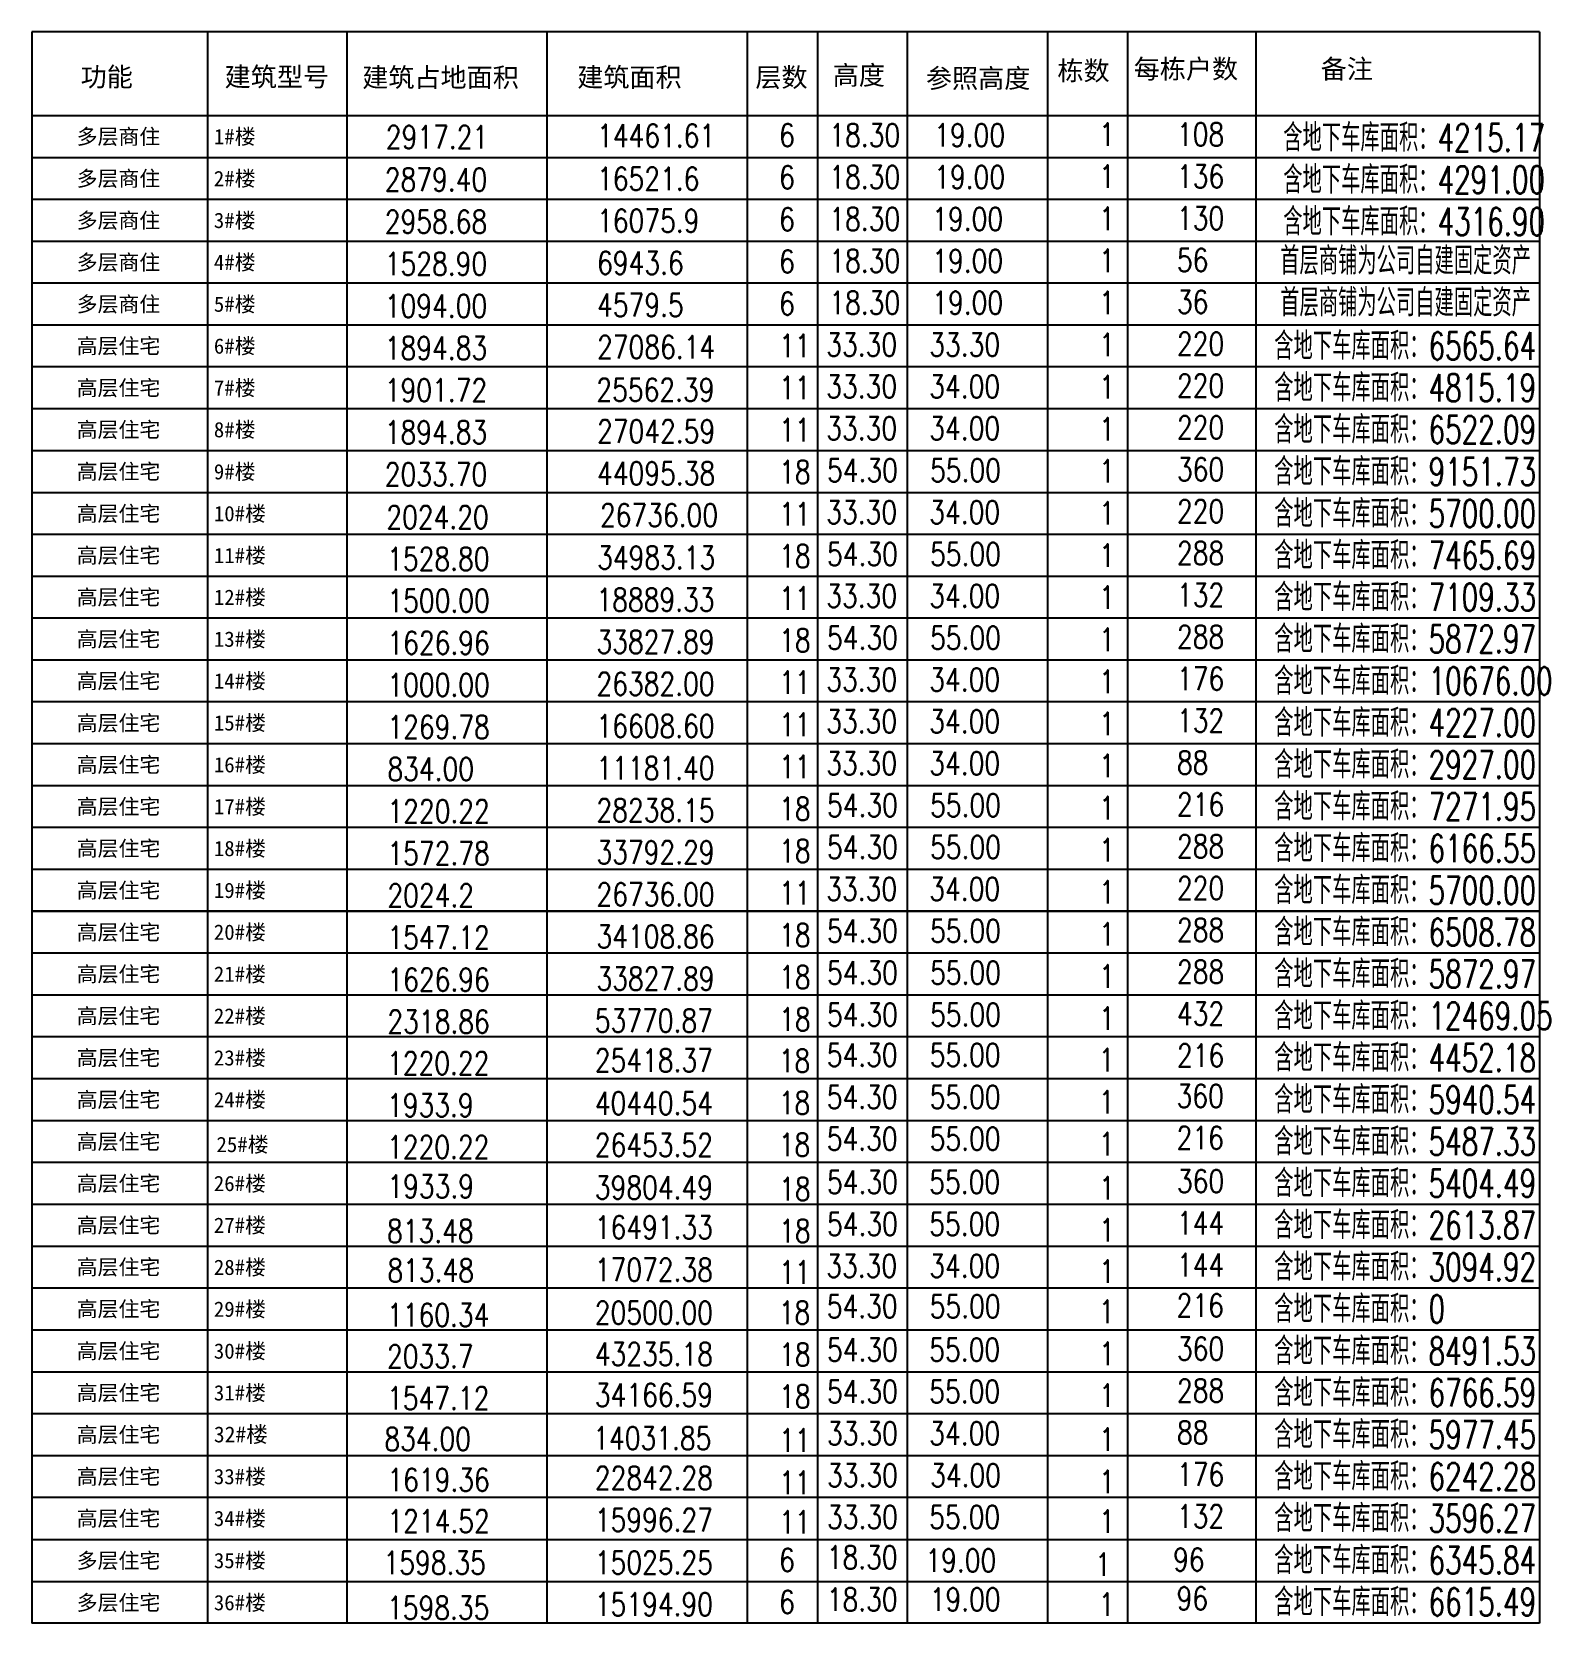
# Model space of a CAD drawing. Header units: inches. Extents: x 7 to 176, y 6 to 183.
import ezdxf

# ---------------------------------------------------------------- set-up
doc = ezdxf.new("R2010")
doc.units = ezdxf.units.IN
doc.header["$MEASUREMENT"] = 0
doc.linetypes.add('CENTERX2', pattern=[4, 2.5, -0.5, 0.5, -0.5])
doc.layers.add('建筑明细表文字', color=20, linetype='CENTERX2', lineweight=18)
doc.layers.add('建筑明细表网格', color=40, linetype='Continuous')
doc.styles.add('-黑体', font='simhei.ttf', dxfattribs={"width": 0.8})
doc.styles.add('HZ', font='simplex.shx', dxfattribs={"width": 0.7, "bigfont": 'hztxt.shx'})

msp = doc.modelspace()

# ---------------------------------------------------------------- linework, layer by layer
at = {"layer": '建筑明细表网格'}
for p, q in [((174.35, 182.54), (6.96, 182.54)), ((6.96, 182.54), (6.96, 5.82)), ((26.45, 182.54), (26.45, 5.82)), ((41.93, 182.54), (41.93, 5.82)), ((64.15, 182.54), (64.15, 5.82)), ((86.38, 182.54), (86.38, 5.82)), ((94.2, 182.54), (94.2, 5.82)), ((104.16, 182.54), (104.16, 5.82)), ((119.71, 182.54), (119.71, 5.82)), ((128.62, 182.54), (128.62, 5.82)), ((142.85, 182.54), (142.85, 5.82)), ((174.35, 182.54), (174.35, 5.82)), ((174.35, 173.23), (6.96, 173.23)), ((174.35, 173.23), (6.96, 173.23)), ((174.35, 168.56), (6.96, 168.56)), ((174.35, 168.56), (6.96, 168.56)), ((174.35, 163.92), (6.96, 163.92)), ((174.35, 159.27), (6.96, 159.27)), ((174.35, 159.27), (6.96, 159.27)), ((174.35, 154.62), (6.96, 154.62)), ((174.35, 154.62), (6.96, 154.62)), ((174.35, 149.97), (6.96, 149.97)), ((174.35, 149.97), (6.96, 149.97)), ((174.35, 145.32), (6.96, 145.32)), ((174.35, 140.67), (6.96, 140.67)), ((174.35, 136.02), (6.96, 136.02)), ((174.35, 131.36), (6.96, 131.36)), ((174.35, 131.36), (6.96, 131.36)), ((174.35, 131.36), (6.96, 131.36)), ((174.35, 126.71), (6.96, 126.71)), ((174.35, 122.06), (6.96, 122.06)), ((174.35, 117.41), (6.96, 117.41)), ((174.35, 112.76), (6.96, 112.76)), ((174.35, 108.12), (6.96, 108.12)), ((174.35, 103.47), (6.96, 103.47)), ((174.35, 98.82), (6.96, 98.82)), ((174.35, 94.17), (6.96, 94.17)), ((174.35, 89.52), (6.96, 89.52)), ((174.35, 89.52), (6.96, 89.52)), ((174.35, 89.52), (6.96, 89.52)), ((174.35, 84.87), (6.96, 84.87)), ((174.35, 84.86), (6.96, 84.86)), ((174.35, 80.21), (6.96, 80.21)), ((174.35, 75.57), (6.96, 75.57)), ((174.35, 75.57), (6.96, 75.57)), ((174.35, 75.57), (6.96, 75.57)), ((174.35, 75.57), (6.96, 75.57)), ((174.35, 75.57), (6.96, 75.57)), ((174.35, 70.92), (6.96, 70.92)), ((174.35, 66.27), (6.96, 66.27)), ((174.35, 61.62), (6.96, 61.62)), ((174.35, 56.97), (6.96, 56.97)), ((174.35, 52.32), (6.96, 52.32)), ((174.35, 47.66), (6.96, 47.66)), ((174.35, 47.66), (6.96, 47.66)), ((174.35, 43.01), (6.96, 43.01)), ((174.35, 38.36), (6.96, 38.36)), ((174.35, 33.71), (6.96, 33.71)), ((174.35, 33.71), (6.96, 33.71)), ((174.35, 29.06), (6.96, 29.06)), ((174.35, 24.41), (6.96, 24.41)), ((174.35, 19.77), (6.96, 19.77)), ((174.35, 15.09), (6.96, 15.09)), ((174.35, 10.42), (6.96, 10.42)), ((174.35, 5.82), (6.96, 5.82)), ((174.35, 5.82), (6.96, 5.82))]:
    msp.add_line(p, q, dxfattribs=at)

# ---------------------------------------------------------------- texts
at = {"layer": '建筑明细表文字', "style": '-黑体'}
for s, height, p in [('功能', 2.125, (12.38, 176.48)), ('建筑型号', 2.125, (28.37, 176.48)), ('建筑占地面积', 2.125, (43.64, 176.41)), ('建筑面积', 2.125, (67.51, 176.44)), ('层数', 2.125, (87.29, 176.43)), ('高度', 2.125, (95.88, 176.66)), ('参照高度', 2.125, (106.23, 176.32)), ('栋数', 2.125, (120.83, 177.16)), ('每栋户数', 2.125, (129.3, 177.36)), ('备注', 2.125, (150.06, 177.36)), ('多层商住', 1.7, (11.94, 170.06)), ('1#楼', 1.7, (27.17, 170.06)), ('多层商住', 1.7, (11.94, 165.4)), ('2#楼', 1.7, (27.17, 165.4)), ('多层商住', 1.7, (11.94, 160.75)), ('3#楼', 1.7, (27.17, 160.75)), ('多层商住', 1.7, (11.94, 156.1)), ('4#楼', 1.7, (27.17, 156.1)), ('多层商住', 1.7, (11.94, 151.45)), ('5#楼', 1.7, (27.17, 151.45)), ('高层住宅', 1.7, (11.94, 146.8)), ('6#楼', 1.7, (27.17, 146.8)), ('高层住宅', 1.7, (11.94, 142.15)), ('7#楼', 1.7, (27.17, 142.15)), ('高层住宅', 1.7, (11.94, 137.51)), ('8#楼', 1.7, (27.17, 137.51)), ('高层住宅', 1.7, (11.94, 132.86)), ('9#楼', 1.7, (27.17, 132.84)), ('高层住宅', 1.7, (11.94, 128.19)), ('10#楼', 1.7, (27.17, 128.19)), ('高层住宅', 1.7, (11.94, 123.54)), ('11#楼', 1.7, (27.17, 123.54)), ('高层住宅', 1.7, (11.94, 118.9)), ('12#楼', 1.7, (27.17, 118.9)), ('高层住宅', 1.7, (11.94, 114.25)), ('13#楼', 1.7, (27.17, 114.25)), ('高层住宅', 1.7, (11.94, 109.6)), ('14#楼', 1.7, (27.17, 109.6)), ('高层住宅', 1.7, (11.94, 104.93)), ('15#楼', 1.7, (27.17, 104.95)), ('高层住宅', 1.7, (11.94, 100.3)), ('16#楼', 1.7, (27.17, 100.3)), ('高层住宅', 1.7, (11.94, 95.65)), ('17#楼', 1.7, (27.17, 95.65)), ('高层住宅', 1.7, (11.94, 91)), ('18#楼', 1.7, (27.17, 91)), ('高层住宅', 1.7, (11.94, 86.35)), ('19#楼', 1.7, (27.17, 86.35)), ('高层住宅', 1.7, (11.94, 81.69)), ('20#楼', 1.7, (27.17, 81.71)), ('高层住宅', 1.7, (11.94, 77.05)), ('21#楼', 1.7, (27.17, 77.05)), ('高层住宅', 1.7, (11.94, 72.4)), ('22#楼', 1.7, (27.17, 72.4)), ('高层住宅', 1.7, (11.94, 67.75)), ('23#楼', 1.7, (27.17, 67.75)), ('高层住宅', 1.7, (11.94, 63.1)), ('24#楼', 1.7, (27.17, 63.1)), ('高层住宅', 1.7, (11.94, 58.44)), ('25#楼', 1.7, (27.46, 58.13)), ('高层住宅', 1.7, (11.94, 53.8)), ('26#楼', 1.7, (27.17, 53.8)), ('高层住宅', 1.7, (11.94, 49.16)), ('27#楼', 1.7, (27.17, 49.16)), ('高层住宅', 1.7, (11.94, 44.51)), ('28#楼', 1.7, (27.17, 44.49)), ('高层住宅', 1.7, (11.94, 39.86)), ('29#楼', 1.7, (27.17, 39.84)), ('高层住宅', 1.7, (11.94, 35.19)), ('30#楼', 1.7, (27.17, 35.19)), ('高层住宅', 1.7, (11.94, 30.55)), ('31#楼', 1.7, (27.17, 30.55)), ('高层住宅', 1.7, (11.94, 25.9)), ('32#楼', 1.763, (27.17, 25.9)), ('高层住宅', 1.7, (11.94, 21.25)), ('33#楼', 1.7, (27.17, 21.25)), ('高层住宅', 1.7, (11.94, 16.6)), ('34#楼', 1.7, (27.17, 16.6)), ('多层住宅', 1.7, (11.94, 11.92)), ('35#楼', 1.7, (27.17, 11.92)), ('多层住宅', 1.7, (11.94, 7.25)), ('36#楼', 1.7, (27.17, 7.25))]:
    msp.add_text(s, height=height, rotation=360, dxfattribs=at).set_placement(p)
at = {"layer": '建筑明细表文字', "style": 'HZ', "width": 0.8}
for s, p in [('2917.21', (46.26, 169.57)), ('14461.61', (69.72, 169.73)), ('6', (89.93, 169.79)), ('18.30', (95.5, 169.79)), ('19.00', (107.15, 169.79)), ('1', (125.45, 169.88)), ('108', (134.1, 169.88)), ('2879.40', (46.15, 164.85)), ('16521.6', (69.72, 164.95)), ('18.30', (95.5, 165.13)), ('19.00', (107.15, 165.13)), ('136', (134.1, 165.22)), ('2958.68', (46.15, 160.17)), ('16075.9', (69.72, 160.28)), ('18.30', (95.5, 160.48)), ('19.00', (106.93, 160.48)), ('130', (134.1, 160.57)), ('1528.90', (46.15, 155.5)), ('6943.6', (69.72, 155.6)), ('18.30', (95.5, 155.83)), ('19.00', (106.93, 155.83)), ('56', (134.1, 155.92)), ('36', (134.1, 151.27)), ('1094.00', (46.15, 150.82)), ('4579.5', (69.72, 150.93)), ('18.30', (95.5, 151.18)), ('19.00', (106.93, 151.18)), ('1894.83', (46.15, 146.15)), ('27086.14', (69.72, 146.25)), ('33.30', (95.16, 146.53)), ('33.30', (106.6, 146.53)), ('220', (134.1, 146.62)), ('1901.72', (46.15, 141.47)), ('25562.39', (69.64, 141.51)), ('33.30', (95.16, 141.88)), ('34.00', (106.6, 141.88)), ('220', (134.1, 141.98)), ('33.30', (95.16, 137.23)), ('34.00', (106.6, 137.23)), ('220', (134.1, 137.33)), ('1894.83', (46.15, 136.8)), ('27042.59', (69.72, 136.9)), ('2033.70', (46.15, 132.12)), ('44095.38', (69.72, 132.23)), ('54.30', (95.25, 132.58)), ('55.00', (106.69, 132.58)), ('360', (134.1, 132.68)), ('2024.20', (46.32, 127.36)), ('26736.00', (70.04, 127.59)), ('33.30', (95.16, 127.92)), ('34.00', (106.6, 127.92)), ('220', (134.1, 128.03)), ('54.30', (95.25, 123.27)), ('55.00', (106.69, 123.27)), ('288', (134.1, 123.38)), ('1528.80', (46.41, 122.73)), ('34983.13', (69.72, 122.88)), ('1500.00', (46.44, 118.09)), ('18889.33', (69.65, 118.2)), ('33.30', (95.16, 118.62)), ('34.00', (106.6, 118.62)), ('132', (134.1, 118.73)), ('1626.96', (46.44, 113.41)), ('33827.89', (69.65, 113.52)), ('54.30', (95.25, 113.97)), ('55.00', (106.69, 113.97)), ('288', (134.1, 114.08)), ('26382.00', (69.65, 108.85)), ('33.30', (95.16, 109.32)), ('34.00', (106.6, 109.32)), ('176', (134.1, 109.43)), ('1000.00', (46.44, 108.74)), ('1269.78', (46.44, 104.06)), ('16608.60', (69.65, 104.17)), ('33.30', (95.16, 104.68)), ('34.00', (106.6, 104.68)), ('132', (134.1, 104.78)), ('33.30', (95.16, 100.03)), ('34.00', (106.6, 100.03)), ('88', (134.1, 100.12)), ('834.00', (46.44, 99.39)), ('11181.40', (69.65, 99.5)), ('1220.22', (46.44, 94.71)), ('28238.15', (69.65, 94.82)), ('54.30', (95.25, 95.38)), ('55.00', (106.69, 95.38)), ('216', (134.1, 95.47)), ('1572.78', (46.44, 90.04)), ('33792.29', (69.65, 90.15)), ('54.30', (95.25, 90.73)), ('55.00', (106.69, 90.73)), ('288', (134.1, 90.82)), ('33.30', (95.16, 86.08)), ('34.00', (106.6, 86.08)), ('220', (134.1, 86.17)), ('2024.2', (46.44, 85.36)), ('26736.00', (69.65, 85.47)), ('1547.12', (46.44, 80.69)), ('34108.86', (69.65, 80.8)), ('54.30', (95.25, 81.43)), ('55.00', (106.69, 81.43)), ('288', (134.1, 81.53)), ('1626.96', (46.44, 76.01)), ('33827.89', (69.65, 76.12)), ('54.30', (95.25, 76.78)), ('55.00', (106.69, 76.78)), ('288', (134.1, 76.88)), ('54.30', (95.25, 72.13)), ('55.00', (106.69, 72.13)), ('432', (134.1, 72.23)), ('2318.86', (46.44, 71.34)), ('53770.87', (69.47, 71.45)), ('1220.22', (46.4, 66.73)), ('25418.37', (69.47, 67.05)), ('54.30', (95.22, 67.65)), ('55.00', (106.65, 67.65)), ('216', (134.1, 67.59)), ('54.30', (95.22, 62.98)), ('55.00', (106.65, 62.98)), ('360', (134.06, 63.09)), ('1933.9', (46.4, 62.06)), ('40440.54', (69.47, 62.28)), ('26453.52', (69.47, 57.64)), ('54.30', (95.22, 58.34)), ('55.00', (106.65, 58.34)), ('216', (134.06, 58.44)), ('1220.22', (46.4, 57.41)), ('1933.9', (46.44, 53.05)), ('39804.49', (69.47, 52.92)), ('54.30', (95.25, 53.53)), ('55.00', (106.6, 53.53)), ('360', (134.1, 53.63)), ('54.30', (95.25, 48.87)), ('55.00', (106.6, 48.87)), ('144', (134.1, 48.98)), ('813.48', (46.4, 48.09)), ('16491.33', (69.47, 48.5)), ('813.48', (46.44, 43.72)), ('17072.38', (69.47, 43.79)), ('33.30', (95.16, 44.22)), ('34.00', (106.6, 44.22)), ('144', (134.1, 44.33)), ('1160.34', (46.4, 38.77)), ('20500.00', (69.47, 39.02)), ('54.30', (95.22, 39.73)), ('55.00', (106.65, 39.73)), ('216', (134.06, 39.83)), ('54.30', (95.25, 34.92)), ('55.00', (106.6, 34.92)), ('360', (134.1, 35.03)), ('2033.7', (46.4, 34.17)), ('43235.18', (69.47, 34.42)), ('1547.12', (46.4, 29.53)), ('34166.59', (69.47, 29.88)), ('54.30', (95.25, 30.27)), ('55.00', (106.6, 30.27)), ('288', (134.1, 30.38)), ('834.00', (46.1, 24.99)), ('14031.85', (69.3, 25.09)), ('33.30', (95.25, 25.62)), ('34.00', (106.6, 25.62)), ('88', (134.1, 25.72)), ('1619.36', (46.44, 20.46)), ('22842.28', (69.47, 20.67)), ('33.30', (95.25, 20.97)), ('34.00', (106.69, 20.97)), ('176', (134.1, 21.07)), ('1214.52', (46.44, 15.87)), ('15996.27', (69.47, 16.01)), ('33.30', (95.25, 16.33)), ('55.00', (106.6, 16.33)), ('132', (134.1, 16.42)), ('18.30', (95.22, 11.86)), ('96', (133.67, 11.61)), ('1598.35', (46.01, 11.25)), ('15025.25', (69.47, 11.27)), ('19.00', (106.17, 11.51)), ('15194.90', (69.47, 6.64)), ('18.30', (95.22, 7.18)), ('19.00', (106.65, 7.18)), ('96', (134.06, 7.29)), ('1598.35', (46.4, 6.25))]:
    msp.add_text(s, height=2.55, rotation=360, dxfattribs=at).set_placement(p)
at = {"layer": '建筑明细表文字', "style": 'HZ', "width": 0.7}
for s, p in [('含地下车库面积：4215.17', (145.9, 169.25)), ('含地下车库面积：4291.00', (145.9, 164.58)), ('含地下车库面积：4316.90', (145.9, 159.93)), ('首层商铺为公司自建固定资产', (145.56, 155.58)), ('首层商铺为公司自建固定资产', (145.56, 150.93)), ('含地下车库面积：6565.64', (144.9, 146.13)), ('含地下车库面积：4815.19', (144.9, 141.48)), ('含地下车库面积：6522.09', (144.9, 136.84)), ('含地下车库面积：9151.73', (144.9, 132.17)), ('含地下车库面积：5700.00', (144.9, 127.52)), ('含地下车库面积：7465.69', (144.9, 122.87)), ('含地下车库面积：7109.33', (144.9, 118.23)), ('含地下车库面积：5872.97', (144.9, 113.58)), ('含地下车库面积：10676.00', (144.9, 108.93)), ('含地下车库面积：4227.00', (144.9, 104.28)), ('含地下车库面积：2927.00', (144.9, 99.63)), ('含地下车库面积：7271.95', (144.9, 94.98)), ('含地下车库面积：6166.55', (144.9, 90.33)), ('含地下车库面积：5700.00', (144.9, 85.68)), ('含地下车库面积：6508.78', (144.9, 81.03)), ('含地下车库面积：5872.97', (144.9, 76.39)), ('含地下车库面积：12469.05', (144.9, 71.73)), ('含地下车库面积：4452.18', (144.9, 67.08)), ('含地下车库面积：5940.54', (144.9, 62.43)), ('含地下车库面积：5487.33', (144.9, 57.78)), ('含地下车库面积：5404.49', (144.9, 53.13)), ('含地下车库面积：2613.87', (144.9, 48.49)), ('含地下车库面积：3094.92', (144.9, 43.84)), ('含地下车库面积：0', (144.9, 39.19)), ('含地下车库面积：8491.53', (144.9, 34.52)), ('含地下车库面积：6766.59', (144.9, 29.88)), ('含地下车库面积：5977.45', (144.9, 25.23)), ('含地下车库面积：6242.28', (144.9, 20.58)), ('含地下车库面积：3596.27', (144.9, 15.93)), ('含地下车库面积：6345.84', (144.9, 11.28)), ('含地下车库面积：6615.49', (144.9, 6.63))]:
    msp.add_text(s, height=3.06, dxfattribs=at).set_placement(p)
at = {"layer": '建筑明细表文字', "style": 'HZ', "oblique": 360, "width": 0.8}
for s, p in [('6', (89.93, 165.11)), ('1', (125.45, 165.21)), ('6', (89.93, 160.44)), ('1', (125.45, 160.53)), ('6', (89.93, 155.76)), ('1', (125.45, 155.86)), ('6', (89.93, 151.09)), ('1', (125.45, 151.18)), ('11', (89.93, 146.41)), ('1', (125.45, 146.51)), ('11', (89.93, 141.74)), ('1', (125.45, 141.83)), ('11', (89.93, 137.06)), ('1', (125.45, 137.16)), ('18', (89.93, 132.39)), ('1', (125.45, 132.48)), ('11', (89.93, 127.71)), ('1', (125.45, 127.81)), ('18', (89.93, 123.04)), ('1', (125.45, 123.13)), ('11', (89.93, 118.36)), ('1', (125.45, 118.46)), ('18', (89.93, 113.69)), ('1', (125.45, 113.78)), ('11', (89.93, 109.01)), ('1', (125.45, 109.11)), ('11', (89.93, 104.34)), ('1', (125.45, 104.43)), ('11', (89.93, 99.66)), ('1', (125.45, 99.76)), ('18', (89.93, 94.99)), ('1', (125.45, 95.08)), ('18', (89.93, 90.31)), ('1', (125.45, 90.41)), ('11', (89.93, 85.64)), ('1', (125.45, 85.73)), ('18', (89.93, 80.96)), ('1', (125.45, 81.06)), ('18', (89.93, 76.29)), ('1', (125.45, 76.38)), ('1', (125.45, 71.71)), ('18', (89.93, 71.61)), ('18', (89.89, 67)), ('1', (125.41, 67.1)), ('18', (89.89, 62.33)), ('1', (125.41, 62.42)), ('18', (89.89, 57.68)), ('1', (125.41, 57.77)), ('18', (89.93, 52.77)), ('1', (125.45, 52.87)), ('18', (89.93, 48.11)), ('1', (125.45, 48.2)), ('11', (89.93, 43.51)), ('1', (125.45, 43.61)), ('18', (89.89, 39.04)), ('1', (125.41, 39.14)), ('18', (89.93, 34.38)), ('1', (125.45, 34.48)), ('18', (89.93, 29.73)), ('1', (125.45, 29.83)), ('11', (89.93, 24.86)), ('1', (125.45, 24.96)), ('11', (89.93, 20.16)), ('1', (125.45, 20.26)), ('11', (89.93, 15.76)), ('1', (125.45, 15.85)), ('6', (89.93, 11.56)), ('1', (125.02, 11.06)), ('6', (89.93, 6.89)), ('1', (125.41, 6.62))]:
    msp.add_text(s, height=2.55, rotation=360, dxfattribs=at).set_placement(p)

doc.saveas('drawing.dxf')
